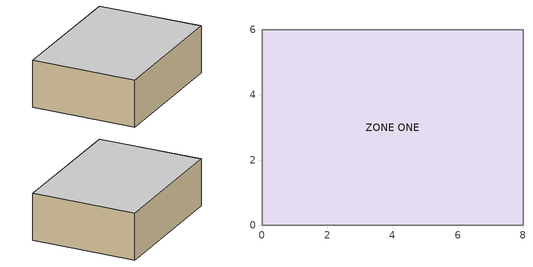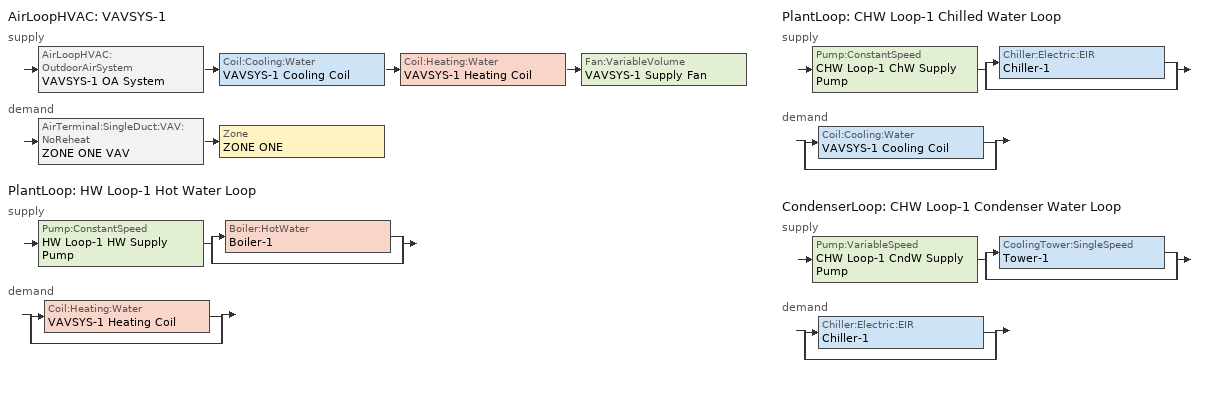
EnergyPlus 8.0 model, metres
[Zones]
ZONE ONE
 floor adiabatic (LTFLOOR): 0,0 0,6 8,6 8,0 z0
 wall adiabatic (LTWALL): 8,6 0,6 0,0 8,0 8,6 z0:2.7
 ceiling adiabatic (LTROOF): 0,6 0,0 8,0 8,6 z2.7
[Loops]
AirLoopHVAC 'VAVSYS-1'
 supply: AirLoopHVAC:OutdoorAirSystem 'VAVSYS-1 OA System' > Coil:Cooling:Water 'VAVSYS-1 Cooling Coil' > Coil:Heating:Water 'VAVSYS-1 Heating Coil' > Fan:VariableVolume 'VAVSYS-1 Supply Fan'
 demand: AirTerminal:SingleDuct:VAV:NoReheat 'ZONE ONE VAV' > Zone 'ZONE ONE'
PlantLoop 'HW Loop-1 Hot Water Loop'
 supply: Pump:ConstantSpeed 'HW Loop-1 HW Supply Pump' > split
  | Boiler:HotWater 'Boiler-1'
  | bypass
 demand: split
  | Coil:Heating:Water 'VAVSYS-1 Heating Coil'
  | bypass
PlantLoop 'CHW Loop-1 Chilled Water Loop'
 supply: Pump:ConstantSpeed 'CHW Loop-1 ChW Supply Pump' > split
  | Chiller:Electric:EIR 'Chiller-1'
  | bypass
 demand: split
  | Coil:Cooling:Water 'VAVSYS-1 Cooling Coil'
  | bypass
CondenserLoop 'CHW Loop-1 Condenser Water Loop'
 supply: Pump:VariableSpeed 'CHW Loop-1 CndW Supply Pump' > split
  | CoolingTower:SingleSpeed 'Tower-1'
  | bypass
 demand: split
  | Chiller:Electric:EIR 'Chiller-1'
  | bypass
[SizingPeriod:DesignDay]
EDINBURGH Ann Clg 1% Condns DB=>MWB: Month=12; Day of Month=22; Day Type=SummerDesignDay; Maximum Dry-Bulb Temperature {C}=25.1; Daily Dry-Bulb Temperature Range {deltaC}=9.7; Humidity Condition Type=Wetbulb; Wetbulb or DewPoint at Maximum Dry-Bulb {C}=17.6; Barometric Pressure {Pa}=100582; Wind Speed {m/s}=3.5; Wind Direction {deg}=90; Rain Indicator=No; Snow Indicator=No; Daylight Saving Time Indicator=No; Solar Model Indicator=ASHRAEClearSky; Sky Clearness=1
[Site:Location]
GOLDEN COLORADO: Latitude {deg}=39.8; Longitude {deg}=-104.9; Time Zone {hr}=-7; Elevation {m}=1609
[Site:GroundReflectance]
0.2, 0.2, 0.2, 0.2, 0.2, 0.2, 0.2, 0.2, 0.2, 0.2, 0.2, 0.2
[Building]
BESTEST Case 195: North Axis {deg}=0; Terrain=Country; Loads Convergence Tolerance Value=0.04; Temperature Convergence Tolerance Value {deltaC}=0.004; Solar Distribution=FullInteriorAndExterior; Minimum Number of Warmup Days=6
[Site:GroundTemperature:BuildingSurface]
10, 10, 10, 10, 10, 10, 10, 10, 10, 10, 10, 10
[Material] Roughness=Rough; Thermal Absorptance=0.1; Solar Absorptance=0.1; Visible Absorptance=0.1
Name | Thickness {m} | Conductivity {W/m-K} | Density {kg/m3} | Specific Heat {J/kg-K}
PLASTERBOARD-1 | 0.012 | 0.16 | 950 | 840
FIBERGLASS QUILT-1 | 0.066 | 0.04 | 12 | 840
WOOD SIDING-1 | 0.009 | 0.14 | 530 | 900
TIMBER FLOORING | 0.025 | 0.14 | 650 | 1200
PLASTERBOARD-2 | 0.01 | 0.16 | 950 | 840
FIBERGLASS QUILT-2 | 0.1118 | 0.04 | 12 | 840
ROOF DECK | 0.019 | 0.14 | 530 | 900
[Construction]
LTWALL: WOOD SIDING-1, FIBERGLASS QUILT-1, PLASTERBOARD-1
LTFLOOR: R-25 INSULATION, TIMBER FLOORING
LTROOF: ROOF DECK, FIBERGLASS QUILT-2, PLASTERBOARD-2
[Material:NoMass]
R-25 INSULATION: Roughness=Rough; Thermal Resistance {m2-K/W}=25.075; Thermal Absorptance=0.1; Solar Absorptance=0.1; Visible Absorptance=0.1
[Zone]
ZONE ONE: 0, 0, 0, 1, 1, 2.7, 129.6
[ThermostatSetpoint:DualSetpoint]
Thermostat-1 Dual SP Control: Heating Setpoint Temperature Schedule=HVACTemplate-Always 22.999; Cooling Setpoint Temperature Schedule=HVACTemplate-Always 23.001
[DesignSpecification:OutdoorAir]
SZ DSOA ZONE ONE: Outdoor Air Method=Flow/Zone; Outdoor Air Flow per Person {m3/s-person}=0.00944; Outdoor Air Flow per Zone {m3/s}=1.2
[Sizing:Zone]
ZONE ONE: Zone Cooling Design Supply Air Temperature Input Method=SupplyAirTemperature; Zone Cooling Design Supply Air Temperature {C}=11.5; Zone Cooling Design Supply Air Temperature Difference {deltaC}=11.11; Zone Heating Design Supply Air Temperature Input Method=SupplyAirTemperature; Zone Heating Design Supply Air Temperature {C}=16; Zone Cooling Design Supply Air Humidity Ratio {kgWater/kgDryAir}=0.008; Zone Heating Design Supply Air Humidity Ratio {kgWater/kgDryAir}=0.008; Design Specification Outdoor Air Object=SZ DSOA ZONE ONE; Zone Heating Sizing Factor=1; Zone Cooling Sizing Factor=1; Cooling Design Air Flow Method=Flow/Zone; Cooling Design Air Flow Rate {m3/s}=6; Cooling Minimum Air Flow Fraction=0; Heating Design Air Flow Method=Flow/Zone; Heating Design Air Flow Rate {m3/s}=6; Heating Maximum Air Flow Fraction=0; Design Specification Zone Air Distribution Object=SZ DSZAD ZONE ONE
[DesignSpecification:ZoneAirDistribution]
SZ DSZAD ZONE ONE: Zone Air Distribution Effectiveness in Cooling Mode=1; Zone Air Distribution Effectiveness in Heating Mode=1
[Zone equipment]
ZONE ONE: ZONE ONE VAV, ZONE ONEZoneHVAC:IdealLoadsAirSystem
[AirTerminal:SingleDuct:VAV:NoReheat]
ZONE ONE VAV: Availability Schedule=HVACTemplate-Always 1; Maximum Air Flow Rate {m3/s}=autosize; Zone Minimum Air Flow Input Method=FixedFlowRate; Constant Minimum Air Flow Fraction=1; Fixed Minimum Air Flow Rate {m3/s}=6
[Sizing:System]
VAVSYS-1: Type of Load to Size On=Sensible; Design Outdoor Air Flow Rate {m3/s}=6; Minimum System Air Flow Ratio=1; Preheat Design Temperature {C}=7.2; Preheat Design Humidity Ratio {kgWater/kgDryAir}=0.008; Precool Design Temperature {C}=11; Precool Design Humidity Ratio {kgWater/kgDryAir}=0.008; Central Cooling Design Supply Air Temperature {C}=11.5; Central Heating Design Supply Air Temperature {C}=16; Sizing Option=NonCoincident; 100% Outdoor Air in Cooling=No; 100% Outdoor Air in Heating=No; Central Cooling Design Supply Air Humidity Ratio {kgWater/kgDryAir}=0.008; Central Heating Design Supply Air Humidity Ratio {kgWater/kgDryAir}=0.008; Cooling Design Air Flow Method=Flow/System; Cooling Design Air Flow Rate {m3/s}=6; Heating Design Air Flow Method=DesignDay; Heating Design Air Flow Rate {m3/s}=0; System Outdoor Air Method=ZoneSum
[AirLoopHVAC]
VAVSYS-1: Design Supply Air Flow Rate {m3/s}=6
[AvailabilityManager:NightCycle]
VAVSYS-1 Availability: Applicability Schedule=HVACTemplate-Always 1; Fan Schedule=HVACTemplate-Always 1; Control Type=StayOff; Thermostat Tolerance {deltaC}=0.2; Cycling Run Time {s}=3600
[SetpointManager:Scheduled] Control Variable=Temperature
Name | Schedule | Setpoint Node or NodeList
VAVSYS-1 Cooling Supply Air Temp Manager | HVACTemplate-Always 11.5 | VAVSYS-1 Supply Fan Outlet
VAVSYS-1 Heating Supply Air Temp Manager | HVACTemplate-Always 16 | VAVSYS-1 Supply Path Inlet
HW Loop-1 HW Temp Manager | HVACTemplate-Always 80 | HW Loop-1 HW Supply Setpoint Nodes
CHW Loop-1 ChW Temp Manager | HVACTemplate-Always 5 | CHW Loop-1 ChW Supply Setpoint Nodes
CHW Loop-1 CndW Temp Manager | HVACTemplate-Always 29.4 | CHW Loop-1 CndW Supply Setpoint Nodes
[Coil:Cooling:Water]
VAVSYS-1 Cooling Coil: Availability Schedule=HVACTemplate-Always 1; Design Water Flow Rate {m3/s}=autosize; Design Air Flow Rate {m3/s}=6; Design Inlet Water Temperature {C}=autosize; Design Inlet Air Temperature {C}=autosize; Design Outlet Air Temperature {C}=autosize; Design Inlet Air Humidity Ratio {kgWater/kgDryAir}=autosize; Design Outlet Air Humidity Ratio {kgWater/kgDryAir}=autosize; Type of Analysis=DetailedAnalysis; Heat Exchanger Configuration=CrossFlow
[Controller:WaterCoil] Actuator Variable=Flow; Controller Convergence Tolerance {deltaC}=autosize; Maximum Actuated Flow {m3/s}=autosize; Minimum Actuated Flow {m3/s}=0
Name | Control Variable | Action
VAVSYS-1 Cooling Coil Controller | TemperatureAndHumidityRatio | Reverse
VAVSYS-1 Heating Coil Controller | Temperature | Normal
[SetpointManager:MixedAir] Control Variable=Temperature
Name | Setpoint Node or NodeList
VAVSYS-1 Cooling Coil Air Temp Manager | VAVSYS-1 Mixed Air Nodes
VAVSYS-1 Heating Coil Air Temp Manager | VAVSYS-1 Heating Coil Outlet
[Coil:Heating:Water]
VAVSYS-1 Heating Coil: Availability Schedule=HVACTemplate-Always 1; U-Factor Times Area Value {W/K}=autosize; Maximum Water Flow Rate {m3/s}=autosize; Performance Input Method=UFactorTimesAreaAndDesignWaterFlowRate; Rated Capacity {W}=autosize; Rated Inlet Water Temperature {C}=82.2; Rated Inlet Air Temperature {C}=16.6; Rated Outlet Water Temperature {C}=71.1; Rated Outlet Air Temperature {C}=32.2; Rated Ratio for Air and Water Convection=1
[Fan:VariableVolume]
VAVSYS-1 Supply Fan: Availability Schedule=HVACTemplate-Always 1; Fan Efficiency=0.75; Pressure Rise {Pa}=800; Maximum Flow Rate {m3/s}=6; Fan Power Minimum Flow Rate Input Method=FixedFlowRate; Fan Power Minimum Air Flow Rate {m3/s}=6; Motor Efficiency=0.95; Motor In Airstream Fraction=1; Fan Power Coefficient 1=0.0013; Fan Power Coefficient 2=0.147; Fan Power Coefficient 3=0.9506; Fan Power Coefficient 4=-0.0998; Fan Power Coefficient 5=0
[Controller:OutdoorAir]
VAVSYS-1 OA Controller: Minimum Outdoor Air Flow Rate {m3/s}=6; Maximum Outdoor Air Flow Rate {m3/s}=6; Economizer Control Type=DifferentialEnthalpy; Economizer Control Action Type=ModulateFlow; Lockout Type=NoLockout; Minimum Limit Type=ProportionalMinimum
[ZoneControl:Thermostat]
ZONE ONE Thermostat: Zone or ZoneList=ZONE ONE; Control Type Schedule=HVACTemplate-Always 4; Control 1=Thermostat-1 Dual SP Control
[ZoneHVAC:IdealLoadsAirSystem]
ZONE ONEZoneHVAC:IdealLoadsAirSystem: Maximum Heating Supply Air Temperature {C}=50; Minimum Cooling Supply Air Temperature {C}=13; Maximum Heating Supply Air Humidity Ratio {kgWater/kgDryAir}=0.008; Minimum Cooling Supply Air Humidity Ratio {kgWater/kgDryAir}=0.009; Heating Limit=NoLimit; Cooling Limit=NoLimit; Dehumidification Control Type=Humidistat; Cooling Sensible Heat Ratio=0.7; Humidification Control Type=None; Demand Controlled Ventilation Type=None; Outdoor Air Economizer Type=NoEconomizer; Heat Recovery Type=None; Sensible Heat Recovery Effectiveness=0.7; Latent Heat Recovery Effectiveness=0.65
[Boiler:HotWater]
Boiler-1: Fuel Type=NaturalGas; Nominal Capacity {W}=100000; Nominal Thermal Efficiency=0.8; Efficiency Curve Temperature Evaluation Variable=LeavingBoiler; Normalized Boiler Efficiency Curve=Boiler-1 Efficiency Curve; Design Water Outlet Temperature {C}=81; Design Water Flow Rate {m3/s}=autosize; Minimum Part Load Ratio=0; Maximum Part Load Ratio=1.1; Optimum Part Load Ratio=1; Water Outlet Upper Temperature Limit {C}=100; Boiler Flow Mode=ConstantFlow; Parasitic Electric Load {W}=0; Sizing Factor=1
[Chiller:Electric:EIR]
Chiller-1: Reference Capacity {W}=100000; Reference COP {W/W}=3.5; Reference Leaving Chilled Water Temperature {C}=6.67; Reference Entering Condenser Fluid Temperature {C}=29.4; Reference Chilled Water Flow Rate {m3/s}=autosize; Reference Condenser Fluid Flow Rate {m3/s}=autosize; Cooling Capacity Function of Temperature Curve=Chiller-1 RecipCapFT; Electric Input to Cooling Output Ratio Function of Temperature Curve=Chiller-1 RecipEIRFT; Electric Input to Cooling Output Ratio Function of Part Load Ratio Curve=Chiller-1 RecipEIRFPLR; Minimum Part Load Ratio=0; Maximum Part Load Ratio=1; Optimum Part Load Ratio=1; Minimum Unloading Ratio=0.25; Condenser Type=WaterCooled; Compressor Motor Efficiency=1; Leaving Chilled Water Lower Temperature Limit {C}=5; Chiller Flow Mode=ConstantFlow; Design Heat Recovery Water Flow Rate {m3/s}=0; Sizing Factor=1
[CoolingTower:SingleSpeed]
Tower-1: Design Water Flow Rate {m3/s}=autosize; Design Air Flow Rate {m3/s}=autosize; Fan Power at Design Air Flow Rate {W}=autosize; U-Factor Times Area Value at Design Air Flow Rate {W/K}=autosize; Air Flow Rate in Free Convection Regime {m3/s}=autosize; U-Factor Times Area Value at Free Convection Air Flow Rate {W/K}=autosize; Performance Input Method=UFactorTimesAreaAndDesignWaterFlowRate; Evaporation Loss Mode=SaturatedExit; Drift Loss Percent {percent}=0.008; Blowdown Calculation Mode=ConcentrationRatio; Blowdown Concentration Ratio=3; Capacity Control=FanCycling; Sizing Factor=1
[Sizing:Plant]
Name | Loop Type | Design Loop Exit Temperature {C} | Loop Design Temperature Difference {deltaC}
HW Loop-1 Hot Water Loop | Heating | 80 | 11
CHW Loop-1 Chilled Water Loop | Cooling | 5 | 6.67
CHW Loop-1 Condenser Water Loop | Condenser | 29.4 | 5.6
[PlantLoop] Fluid Type=Water; Maximum Loop Flow Rate {m3/s}=autosize; Minimum Loop Flow Rate {m3/s}=0; Plant Loop Volume {m3}=autosize; Load Distribution Scheme=Sequential; Plant Loop Demand Calculation Scheme=SingleSetpoint
Name | Plant Equipment Operation Scheme | Maximum Loop Temperature {C} | Minimum Loop Temperature {C} | Common Pipe Simulation
HW Loop-1 Hot Water Loop | HW Loop-1 Operation | 100 | 10
CHW Loop-1 Chilled Water Loop | CHW Loop-1 Chiller Operation | 98 | 1 | None
[PlantEquipmentOperationSchemes] Control Scheme 1 Schedule=HVACTemplate-Always 1
Name | Control Scheme 1
HW Loop-1 Operation | HW Loop-1 Operation All Hours
CHW Loop-1 Chiller Operation | CHW Loop-1 Chiller Operation All Hours
[PlantEquipmentOperation:HeatingLoad]
HW Loop-1 Operation All Hours: Load Range 1 Lower Limit {W}=0; Load Range 1 Upper Limit {W}=1000000000000000; Range 1 Equipment List=HW Loop-1 All Equipment
[PlantEquipmentList]
HW Loop-1 All Equipment: Boiler-1
CHW Loop-1 All Chillers: Chiller-1
[Pump:ConstantSpeed] Rated Flow Rate {m3/s}=autosize; Rated Pump Head {Pa}=179352; Rated Power Consumption {W}=autosize; Motor Efficiency=0.9; Fraction of Motor Inefficiencies to Fluid Stream=0; Pump Control Type=Intermittent
HW Loop-1 HW Supply Pump; CHW Loop-1 ChW Supply Pump
[PlantEquipmentOperation:CoolingLoad] Load Range 1 Lower Limit {W}=0; Load Range 1 Upper Limit {W}=1000000000000000
Name | Range 1 Equipment List
CHW Loop-1 Chiller Operation All Hours | CHW Loop-1 All Chillers
CHW Loop-1 Condenser Operation All Hours | CHW Loop-1 All Condensers
[CondenserLoop]
CHW Loop-1 Condenser Water Loop: Fluid Type=Water; Condenser Equipment Operation Scheme=CHW Loop-1 Condenser Operation; Maximum Loop Temperature {C}=80; Minimum Loop Temperature {C}=5; Maximum Loop Flow Rate {m3/s}=autosize; Minimum Loop Flow Rate {m3/s}=0; Condenser Loop Volume {m3}=autosize; Load Distribution Scheme=Sequential
[CondenserEquipmentOperationSchemes]
CHW Loop-1 Condenser Operation: Control Scheme 1=CHW Loop-1 Condenser Operation All Hours; Control Scheme 1 Schedule=HVACTemplate-Always 1
[CondenserEquipmentList]
CHW Loop-1 All Condensers: Tower-1
[Pump:VariableSpeed]
CHW Loop-1 CndW Supply Pump: Rated Flow Rate {m3/s}=autosize; Rated Pump Head {Pa}=179352; Rated Power Consumption {W}=autosize; Motor Efficiency=0.9; Fraction of Motor Inefficiencies to Fluid Stream=0; Coefficient 1 of the Part Load Performance Curve=0; Coefficient 2 of the Part Load Performance Curve=0; Coefficient 3 of the Part Load Performance Curve=1; Coefficient 4 of the Part Load Performance Curve=0; Minimum Flow Rate {m3/s}=0; Pump Control Type=Intermittent
[Schedule:Compact]
HVACTemplate-Always 22.999: Through: 12/31, For: AllDays, Until: 24:00, 22.999
HVACTemplate-Always 23.001: Through: 12/31, For: AllDays, Until: 24:00, 23.001
HVACTemplate-Always 1: Through: 12/31, For: AllDays, Until: 24:00, 1
HVACTemplate-Always 4: Through: 12/31, For: AllDays, Until: 24:00, 4
HVACTemplate-Always 11.5: Through: 12/31, For: AllDays, Until: 24:00, 11.5
HVACTemplate-Always 16: Through: 12/31, For: AllDays, Until: 24:00, 16
HVACTemplate-Always 80: Through: 12/31, For: AllDays, Until: 24:00, 80
HVACTemplate-Always 5: Through: 12/31, For: AllDays, Until: 24:00, 5
HVACTemplate-Always 29.4: Through: 12/31, For: AllDays, Until: 24:00, 29.4
[Curve:Quadratic] Minimum Value of x=0; Maximum Value of x=1
Name | Coefficient1 Constant | Coefficient2 x | Coefficient3 x**2
Boiler-1 Efficiency Curve | 0.97 | 0.0633 | -0.0333
Chiller-1 RecipEIRFPLR | 0.088065 | 1.137742 | -0.225806
[Curve:Biquadratic] Minimum Value of x=5; Maximum Value of x=10; Minimum Value of y=24; Maximum Value of y=35
Name | Coefficient1 Constant | Coefficient2 x | Coefficient3 x**2 | Coefficient4 y | Coefficient5 y**2 | Coefficient6 x*y
Chiller-1 RecipCapFT | 0.507883 | 0.145228 | -0.00625644 | -0.0011178 | -0.0001296 | -0.00028188
Chiller-1 RecipEIRFT | 1.03076 | -0.103536 | 0.00710208 | 0.0093186 | 0.00031752 | -0.00104328
